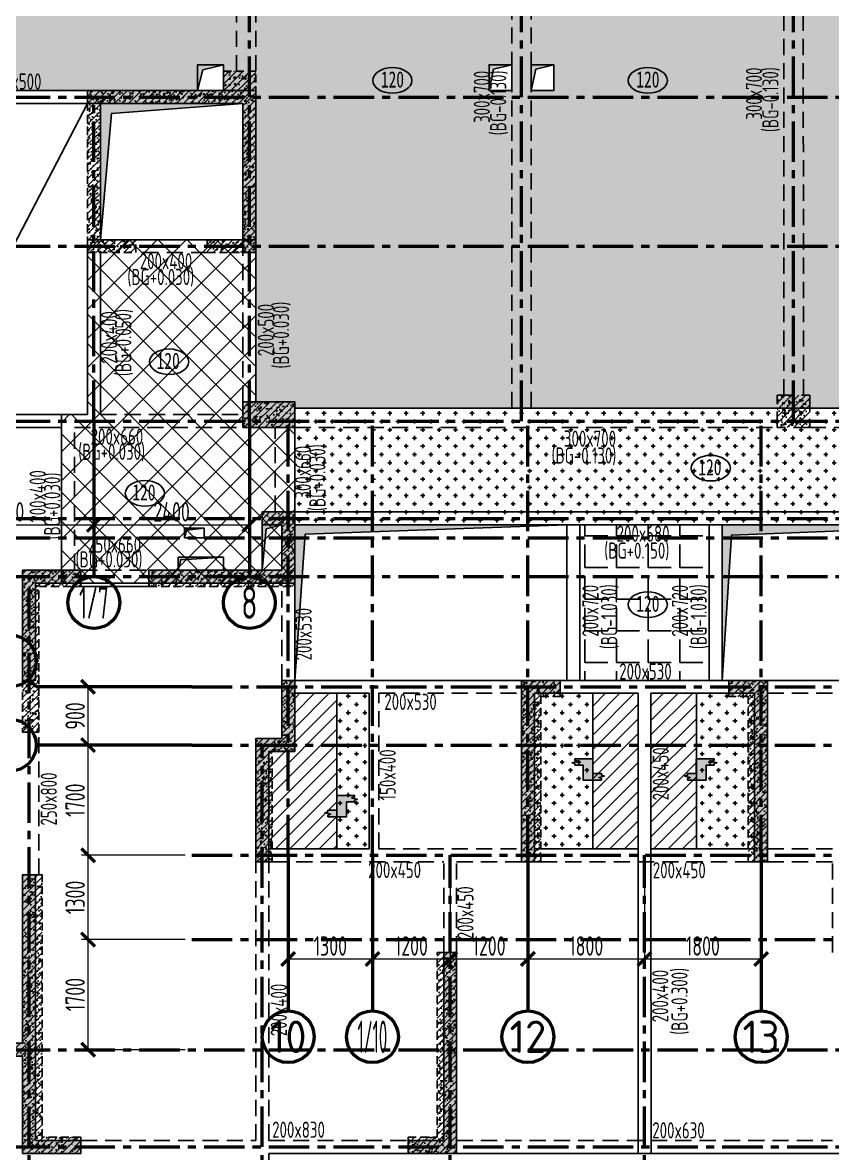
# Model space of a CAD drawing. Extents: x -302153 to 2378000, y -57590 to 1700000.
# Drawn here: x 184640 to 197140, y 561749 to 579198 of the extents above; entities that cross this region are included whole.
import ezdxf
from ezdxf.enums import TextEntityAlignment as Align

# ---------------------------------------------------------------- set-up
doc = ezdxf.new("R2010")
doc.units = 0
doc.header["$LTSCALE"] = 500
doc.header["$MEASUREMENT"] = 0
for name, pattern in [('CENTER', [2, 1.25, -0.25, 0.25, -0.25]), ('DASHED', [0.75, 0.5, -0.25]), ('DASHED2', [0.375, 0.25, -0.125])]:
    doc.linetypes.add(name, pattern=pattern)
doc.layers.get('0').update_dxf_attribs({"linetype": 'CONTINUOUS'})
doc.layers.get('Defpoints').update_dxf_attribs({"color": 2, "linetype": 'CONTINUOUS'})
for name, color, linetype, lineweight in [('AD-AXIS-AXIS-2F-100', 1, 'CENTER', 50), ('AD-AXIS-CRCL-2F-100', 3, 'CONTINUOUS', 50), ('AD-AXIS-DIMS-2F-100', 3, 'CONTINUOUS', 0)]:
    doc.layers.add(name, color=color, linetype=linetype, lineweight=lineweight)
for name, color, linetype in [('C-XREF-INT', 7, 'CONTINUOUS'), ('S_BEAM', 4, 'DASHED'), ('S_BEAM_TEXT_VERT', 41, 'CONTINUOUS'), ('S_COLU', 2, 'CONTINUOUS'), ('S_COLU_BELW_DASH', 40, 'DASHED'), ('S_COLU_BELW_HACH', 254, 'DASHED'), ('S_COLU_HACH', 15, 'CONTINUOUS'), ('S_FLOR_THIK', 7, 'CONTINUOUS'), ('S_HOLE', 201, 'CONTINUOUS'), ('S_HOLE_HACH', 254, 'CONTINUOUS'), ('S_PLAN_HACH', 9, 'CONTINUOUS'), ('S_STAR_TEXT', 51, 'CONTINUOUS'), ('S_WALL', 2, 'CONTINUOUS'), ('S_WALL_BELW_DASH', 40, 'DASHED2'), ('S_WALL_BELW_HACH', 254, 'DASHED'), ('S_WALL_HACH', 30, 'CONTINUOUS')]:
    doc.layers.add(name, color=color, linetype=linetype)
doc.styles.add('TH-STYLE1', font='Stfangso_1.ttf', dxfattribs={"width": 0.7})
doc.styles.add('TH-STYLE3', font='tssdeng.shx', dxfattribs={"width": 0.7, "bigfont": 'tssdchn.shx'})
doc.dimstyles.new('TH-DIM100', dxfattribs={"dimscale": 100, "dimtxt": 3, "dimasz": 2, "dimexe": 1, "dimexo": 1, "dimgap": 0.5, "dimtad": 1, "dimdec": 0, "dimdsep": 46, "dimtxsty": 'TH-STYLE3', "dimblk1": 'ARCHTICK', "dimblk2": 'ARCHTICK', "dimsah": 1, "dimcen": -1, "dimclrd": 256, "dimclre": 256, "dimclrt": 256, "dimazin": 0, "dimtfac": 1, "dimtdec": 0, "dimtix": 1, "dimtmove": 2, "dimatfit": 0, "dimldrblk": 'ARCHTICK', "dimfxl": 2, "dimtolj": 1, "dimtzin": 0, "dimlwd": -1, "dimlwe": -1, "dimarcsym": 0})
pattern_1 = [(45, (-461874.05, -167035.04), (-112.253202, 112.253202), [])]
pattern_2 = [(0, (-461874.05, -167035.04), (127, 127), [63.5, -190.5]), (90, (-461842.3, -167066.79), (-127, 127), [63.5, -190.5])]
pattern_3 = [(45, (174840.05, 561848.63), (-53.033, 53.033), []), (50, (174840.05, 561848.63), (215.178, -18.8256), [22.5, -247.5]), (355, (174840.05, 561848.63), (-41.6254, 225.6576), [18, -198]), (100.4514, (174857.98, 561847.06), (173.5528, 206.8319), [19.122, -210.3426]), (46.1842, (174840.05, 561908.63), (320.1723, -49.6557), [33.75, -371.25]), (96.6356, (174866.73, 561904.5), (280.3988, 292.2354), [28.683, -315.514]), (351.1842, (174840.05, 561908.63), (280.3986, 292.2356), [27, -297]), (21, (174870.05, 561893.63), (179.0721, -120.7857), [22.5, -247.5]), (326, (174870.05, 561893.63), (72.9946, 217.545), [18, -198]), (71.4514, (174884.97, 561883.56), (252.0668, 96.7591), [19.122, -210.3426]), (37.5, (174840.05, 561848.63), (3.64796, 99.86816), [0, -195.6, 0, -201, 0, -198.75]), (7.5, (174840.05, 561848.63), (78.92086, 118.3235), [0, -114.6, 0, -191.1, 0, -75.75]), (327.5, (174773.15, 561848.63), (160.14673, -6.76646), [0, -75, 0, -234, 0, -310.5]), (317.5, (174743.15, 561848.63), (174.95585, 30.0315), [0, -97.5, 0, -155.4, 0, -220.5])]

# ---------------------------------------------------------------- blocks, each defined once
blk = doc.blocks.new('B-th')
at = {"layer": 'S_FLOR_THIK', "color": 7, "extrusion": (0, 0, -1)}
blk.add_ellipse((86, 189), major_axis=(-302, 0), ratio=0.653433, dxfattribs=at)
at = {"style": 'TH-STYLE1', "width": 0.7, "flags": 8}
blk.add_attdef('BTH', text='', height=250, dxfattribs=at).set_placement((87, 80), align=Align.CENTER)
blk = doc.blocks.new('gfefdwe')
at = {"layer": 'S_PLAN_HACH'}
h = blk.add_hatch(color=256, dxfattribs=at)
h.dxf.hatch_style = 1
h.paths.add_polyline_path([(287, 0), (287, 24), (243, 38), (331, 62), (287, 76), (287, 100), (150, 100), (150, 330), (-125, 330), (-125, 306), (-81, 292), (-169, 268), (-125, 254), (-125, 230), (0, 230), (0, 0)])
blk.add_lwpolyline([(287, 0), (287, 24), (243, 38), (331, 62), (287, 76), (287, 100), (150, 100), (150, 330), (-125, 330), (-125, 306), (-81, 292), (-169, 268), (-125, 254), (-125, 230), (0, 230), (0, 0)], close=True, dxfattribs=at)
blk = doc.blocks.new('_ArchTick')
at = {"color": 0, "const_width": 0.25}
blk.add_lwpolyline([(-0.53, -0.53), (0.53, 0.53)], dxfattribs=at)
blk = doc.blocks.new('*D82')
at = {"layer": 'AD-AXIS-DIMS-2F-100', "transparency": 16777216}
for p, q in [((12311, 3200), (10711, 3200)), ((10811, 1500), (10811, 3200)), ((12311, 1500), (10711, 1500))]:
    blk.add_line(p, q, dxfattribs=at)
at = {"layer": 'Defpoints', "color": 0, "transparency": 16777216}
for p in [(10811, 3200), (12411, 3200), (12411, 1500)]:
    blk.add_point(p, dxfattribs=at)
at = {"layer": 'AD-AXIS-DIMS-2F-100', "transparency": 16777216, "xscale": 200, "yscale": 200, "zscale": 200}
for p, rotation in [((10811, 3200), 90), ((10811, 1500), 270)]:
    blk.add_blockref('_ArchTick', p, dxfattribs=dict(at, rotation=rotation))
at = {"layer": 'AD-AXIS-DIMS-2F-100', "transparency": 16777216, "insert": (10611, 2350), "char_height": 300, "attachment_point": 5, "rotation": 90, "style": 'TH-STYLE3'}
blk.add_mtext('\\A1;1700', dxfattribs=at)
blk = doc.blocks.new('*D83')
at = {"layer": 'AD-AXIS-DIMS-2F-100', "transparency": 16777216}
for p, q in [((12311, 4500), (10711, 4500)), ((10811, 3200), (10811, 4500)), ((12311, 3200), (10711, 3200))]:
    blk.add_line(p, q, dxfattribs=at)
at = {"layer": 'Defpoints', "color": 0, "transparency": 16777216}
for p in [(10811, 4500), (12411, 4500), (12411, 3200)]:
    blk.add_point(p, dxfattribs=at)
at = {"layer": 'AD-AXIS-DIMS-2F-100', "transparency": 16777216, "xscale": 200, "yscale": 200, "zscale": 200}
for p, rotation in [((10811, 4500), 90), ((10811, 3200), 270)]:
    blk.add_blockref('_ArchTick', p, dxfattribs=dict(at, rotation=rotation))
at = {"layer": 'AD-AXIS-DIMS-2F-100', "transparency": 16777216, "insert": (10611, 3850), "char_height": 300, "attachment_point": 5, "rotation": 90, "style": 'TH-STYLE3'}
blk.add_mtext('\\A1;1300', dxfattribs=at)
blk = doc.blocks.new('*D84')
at = {"layer": 'AD-AXIS-DIMS-2F-100', "transparency": 16777216}
for p, q in [((12311, 6200), (10711, 6200)), ((10811, 4500), (10811, 6200)), ((12311, 4500), (10711, 4500))]:
    blk.add_line(p, q, dxfattribs=at)
at = {"layer": 'Defpoints', "color": 0, "transparency": 16777216}
for p in [(10811, 6200), (12411, 6200), (12411, 4500)]:
    blk.add_point(p, dxfattribs=at)
at = {"layer": 'AD-AXIS-DIMS-2F-100', "transparency": 16777216, "xscale": 200, "yscale": 200, "zscale": 200}
for p, rotation in [((10811, 6200), 90), ((10811, 4500), 270)]:
    blk.add_blockref('_ArchTick', p, dxfattribs=dict(at, rotation=rotation))
at = {"layer": 'AD-AXIS-DIMS-2F-100', "transparency": 16777216, "insert": (10611, 5350), "char_height": 300, "attachment_point": 5, "rotation": 90, "style": 'TH-STYLE3'}
blk.add_mtext('\\A1;1700', dxfattribs=at)
blk = doc.blocks.new('*D85')
at = {"layer": 'AD-AXIS-DIMS-2F-100', "transparency": 16777216}
for p, q in [((12311, 7100), (10711, 7100)), ((10811, 6200), (10811, 7100)), ((12311, 6200), (10711, 6200))]:
    blk.add_line(p, q, dxfattribs=at)
at = {"layer": 'Defpoints', "color": 0, "transparency": 16777216}
for p in [(10811, 7100), (12411, 7100), (12411, 6200)]:
    blk.add_point(p, dxfattribs=at)
at = {"layer": 'AD-AXIS-DIMS-2F-100', "transparency": 16777216, "xscale": 200, "yscale": 200, "zscale": 200}
for p, rotation in [((10811, 7100), 90), ((10811, 6200), 270)]:
    blk.add_blockref('_ArchTick', p, dxfattribs=dict(at, rotation=rotation))
at = {"layer": 'AD-AXIS-DIMS-2F-100', "transparency": 16777216, "insert": (10611, 6650), "char_height": 300, "attachment_point": 5, "rotation": 90, "style": 'TH-STYLE3'}
blk.add_mtext('\\A1;900', dxfattribs=at)
blk = doc.blocks.new('*D88')
at = {"layer": 'AD-AXIS-DIMS-2F-100', "transparency": 16777216}
for p, q in [((8200, 11100), (8200, 9500)), ((10900, 11100), (10900, 9500)), ((8200, 9600), (10900, 9600))]:
    blk.add_line(p, q, dxfattribs=at)
at = {"layer": 'Defpoints', "color": 0, "transparency": 16777216}
for p in [(8200, 11200), (10900, 11200), (10900, 9600)]:
    blk.add_point(p, dxfattribs=at)
at = {"layer": 'AD-AXIS-DIMS-2F-100', "transparency": 16777216, "xscale": 200, "yscale": 200, "zscale": 200, "rotation": 180}
blk.add_blockref('_ArchTick', (8200, 9600), dxfattribs=at)
at = {"layer": 'AD-AXIS-DIMS-2F-100', "transparency": 16777216, "xscale": 200, "yscale": 200, "zscale": 200}
blk.add_blockref('_ArchTick', (10900, 9600), dxfattribs=at)
at = {"layer": 'AD-AXIS-DIMS-2F-100', "transparency": 16777216, "insert": (9550, 9800), "char_height": 300, "attachment_point": 5, "style": 'TH-STYLE3'}
blk.add_mtext('\\A1;2700', dxfattribs=at)
blk = doc.blocks.new('*D89')
at = {"layer": 'AD-AXIS-DIMS-2F-100', "transparency": 16777216}
for p, q in [((10900, 11100), (10900, 9500)), ((13300, 11100), (13300, 9500)), ((10900, 9600), (13300, 9600))]:
    blk.add_line(p, q, dxfattribs=at)
at = {"layer": 'Defpoints', "color": 0, "transparency": 16777216}
for p in [(10900, 11200), (13300, 11200), (13300, 9600)]:
    blk.add_point(p, dxfattribs=at)
at = {"layer": 'AD-AXIS-DIMS-2F-100', "transparency": 16777216, "xscale": 200, "yscale": 200, "zscale": 200, "rotation": 180}
blk.add_blockref('_ArchTick', (10900, 9600), dxfattribs=at)
at = {"layer": 'AD-AXIS-DIMS-2F-100', "transparency": 16777216, "xscale": 200, "yscale": 200, "zscale": 200}
blk.add_blockref('_ArchTick', (13300, 9600), dxfattribs=at)
at = {"layer": 'AD-AXIS-DIMS-2F-100', "transparency": 16777216, "insert": (12100, 9800), "char_height": 300, "attachment_point": 5, "style": 'TH-STYLE3'}
blk.add_mtext('\\A1;2400', dxfattribs=at)
blk = doc.blocks.new('*D93')
at = {"layer": 'AD-AXIS-DIMS-2F-100', "transparency": 16777216}
for p, q in [((13900, 4400), (13900, 2800)), ((15200, 4400), (15200, 2800)), ((13900, 2900), (15200, 2900))]:
    blk.add_line(p, q, dxfattribs=at)
at = {"layer": 'Defpoints', "color": 0, "transparency": 16777216}
for p in [(13900, 4500), (15200, 4500), (15200, 2900)]:
    blk.add_point(p, dxfattribs=at)
at = {"layer": 'AD-AXIS-DIMS-2F-100', "transparency": 16777216, "xscale": 200, "yscale": 200, "zscale": 200, "rotation": 180}
blk.add_blockref('_ArchTick', (13900, 2900), dxfattribs=at)
at = {"layer": 'AD-AXIS-DIMS-2F-100', "transparency": 16777216, "xscale": 200, "yscale": 200, "zscale": 200}
blk.add_blockref('_ArchTick', (15200, 2900), dxfattribs=at)
at = {"layer": 'AD-AXIS-DIMS-2F-100', "transparency": 16777216, "insert": (14550, 3100), "char_height": 300, "attachment_point": 5, "style": 'TH-STYLE3'}
blk.add_mtext('\\A1;1300', dxfattribs=at)
blk = doc.blocks.new('*D94')
at = {"layer": 'AD-AXIS-DIMS-2F-100', "transparency": 16777216}
for p, q in [((15200, 4400), (15200, 2800)), ((16400, 4400), (16400, 2800)), ((15200, 2900), (16400, 2900))]:
    blk.add_line(p, q, dxfattribs=at)
at = {"layer": 'Defpoints', "color": 0, "transparency": 16777216}
for p in [(15200, 4500), (16400, 4500), (16400, 2900)]:
    blk.add_point(p, dxfattribs=at)
at = {"layer": 'AD-AXIS-DIMS-2F-100', "transparency": 16777216, "xscale": 200, "yscale": 200, "zscale": 200, "rotation": 180}
blk.add_blockref('_ArchTick', (15200, 2900), dxfattribs=at)
at = {"layer": 'AD-AXIS-DIMS-2F-100', "transparency": 16777216, "xscale": 200, "yscale": 200, "zscale": 200}
blk.add_blockref('_ArchTick', (16400, 2900), dxfattribs=at)
at = {"layer": 'AD-AXIS-DIMS-2F-100', "transparency": 16777216, "insert": (15800, 3100), "char_height": 300, "attachment_point": 5, "style": 'TH-STYLE3'}
blk.add_mtext('\\A1;1200', dxfattribs=at)
blk = doc.blocks.new('*D95')
at = {"layer": 'AD-AXIS-DIMS-2F-100', "transparency": 16777216}
for p, q in [((16400, 4400), (16400, 2800)), ((17600, 4400), (17600, 2800)), ((16400, 2900), (17600, 2900))]:
    blk.add_line(p, q, dxfattribs=at)
at = {"layer": 'Defpoints', "color": 0, "transparency": 16777216}
for p in [(16400, 4500), (17600, 4500), (17600, 2900)]:
    blk.add_point(p, dxfattribs=at)
at = {"layer": 'AD-AXIS-DIMS-2F-100', "transparency": 16777216, "xscale": 200, "yscale": 200, "zscale": 200, "rotation": 180}
blk.add_blockref('_ArchTick', (16400, 2900), dxfattribs=at)
at = {"layer": 'AD-AXIS-DIMS-2F-100', "transparency": 16777216, "xscale": 200, "yscale": 200, "zscale": 200}
blk.add_blockref('_ArchTick', (17600, 2900), dxfattribs=at)
at = {"layer": 'AD-AXIS-DIMS-2F-100', "transparency": 16777216, "insert": (17000, 3100), "char_height": 300, "attachment_point": 5, "style": 'TH-STYLE3'}
blk.add_mtext('\\A1;1200', dxfattribs=at)
blk = doc.blocks.new('*D96')
at = {"layer": 'AD-AXIS-DIMS-2F-100', "transparency": 16777216}
for p, q in [((17600, 4400), (17600, 2800)), ((19400, 4400), (19400, 2800)), ((17600, 2900), (19400, 2900))]:
    blk.add_line(p, q, dxfattribs=at)
at = {"layer": 'Defpoints', "color": 0, "transparency": 16777216}
for p in [(17600, 4500), (19400, 4500), (19400, 2900)]:
    blk.add_point(p, dxfattribs=at)
at = {"layer": 'AD-AXIS-DIMS-2F-100', "transparency": 16777216, "xscale": 200, "yscale": 200, "zscale": 200, "rotation": 180}
blk.add_blockref('_ArchTick', (17600, 2900), dxfattribs=at)
at = {"layer": 'AD-AXIS-DIMS-2F-100', "transparency": 16777216, "xscale": 200, "yscale": 200, "zscale": 200}
blk.add_blockref('_ArchTick', (19400, 2900), dxfattribs=at)
at = {"layer": 'AD-AXIS-DIMS-2F-100', "transparency": 16777216, "insert": (18500, 3100), "char_height": 300, "attachment_point": 5, "style": 'TH-STYLE3'}
blk.add_mtext('\\A1;1800', dxfattribs=at)
blk = doc.blocks.new('*D97')
at = {"layer": 'AD-AXIS-DIMS-2F-100', "transparency": 16777216}
for p, q in [((19400, 4400), (19400, 2800)), ((21200, 4400), (21200, 2800)), ((19400, 2900), (21200, 2900))]:
    blk.add_line(p, q, dxfattribs=at)
at = {"layer": 'Defpoints', "color": 0, "transparency": 16777216}
for p in [(19400, 4500), (21200, 4500), (21200, 2900)]:
    blk.add_point(p, dxfattribs=at)
at = {"layer": 'AD-AXIS-DIMS-2F-100', "transparency": 16777216, "xscale": 200, "yscale": 200, "zscale": 200, "rotation": 180}
blk.add_blockref('_ArchTick', (19400, 2900), dxfattribs=at)
at = {"layer": 'AD-AXIS-DIMS-2F-100', "transparency": 16777216, "xscale": 200, "yscale": 200, "zscale": 200}
blk.add_blockref('_ArchTick', (21200, 2900), dxfattribs=at)
at = {"layer": 'AD-AXIS-DIMS-2F-100', "transparency": 16777216, "insert": (20300, 3100), "char_height": 300, "attachment_point": 5, "style": 'TH-STYLE3'}
blk.add_mtext('\\A1;1800', dxfattribs=at)
blk = doc.blocks.new('DxmxAxis_2F-100_b8d9b96b-d97d-4cdc-bfb8-bee9ef8f7084_1755619768')
at = {"layer": 'AD-AXIS-AXIS-2F-100'}
for p, q in [((13300, 11200), (13300, 26986.2)), ((17500, 11200), (17500, 26986.2)), ((21700, 11200), (21700, 26986.2)), ((-1400, 16200), (52900, 16200)), ((10900, 11200), (10900, 16200)), ((-1400, 13900), (52900, 13900)), ((-1400, 11200), (52900, 11200)), ((13900, 4500), (13900, 11200)), ((15200, 4500), (15200, 11200)), ((17600, 4500), (17600, 11200)), ((21200, 4500), (21200, 11200)), ((-1400, 9700), (52900, 9700)), ((-1400, 9400), (52900, 9400)), ((-1400, 8800), (52900, 8800)), ((9900, -3000), (9900, 8800)), ((12411, 7100), (26668.7, 7100)), ((12411, 6200), (26668.7, 6200)), ((13500, -3000), (13500, 6200)), ((12411, 4500), (26668.7, 4500)), ((16400, -3000), (16400, 4500)), ((19400, -3000), (19400, 4500)), ((12411, 3200), (26668.7, 3200)), ((-1400, 1500), (52900, 1500)), ((-1400, 0), (52900, 0))]:
    blk.add_line(p, q, dxfattribs=at)
at = {"layer": 'AD-AXIS-CRCL-2F-100'}
for p, q in [((10900, 11200), (10900, 8800)), ((13300, 11200), (13300, 8800)), ((9893.8, 7217.2), (10011, 7100)), ((12411, 7100), (10011, 7100)), ((12411, 6200), (10011, 6200)), ((13899.9, 4500), (13899.9, 2100)), ((15199.9, 4500), (15199.9, 2100)), ((17600, 4500), (17600, 2100)), ((21200, 4500), (21200, 2100))]:
    blk.add_line(p, q, dxfattribs=at)
for centre in [(10900, 8400), (13300, 8400), (9611, 7500), (9611, 6200), (13899.9, 1700), (15199.9, 1700), (17600, 1700), (21200, 1700)]:
    blk.add_circle(centre, 400, dxfattribs=at)
at = {"layer": 'AD-AXIS-CRCL-2F-100', "color": 7, "style": 'TH-STYLE3'}
for s, width, p in [('1/7', 0.5, (10900, 8400)), ('8', 0.7, (13300, 8400)), ('1/10', 0.4, (15199.9, 1700))]:
    blk.add_text(s, height=500, dxfattribs=dict(at, width=width)).set_placement(p, align=Align.MIDDLE_CENTER)
for s, p in [('10', (13899.9, 1700)), ('12', (17600, 1700)), ('13', (21200, 1700))]:
    blk.add_text(s, height=500, dxfattribs=at).set_placement(p, align=Align.MIDDLE_CENTER)
at = {"layer": 'AD-AXIS-DIMS-2F-100'}
for p1, p2, distance, picture, middle in [((8200, 11200), (10900, 11200), -1600, '*D88', (9550, 9800)), ((10900, 11200), (13300, 11200), -1600, '*D89', (12100, 9800)), ((12411, 6200), (12411, 7100), 1600, '*D85', (10611, 6650)), ((12411, 4500), (12411, 6200), 1600, '*D84', (10611, 5350)), ((12411, 3200), (12411, 4500), 1600, '*D83', (10611, 3850)), ((13900, 4500), (15200, 4500), -1600, '*D93', (14550, 3100)), ((15200, 4500), (16400, 4500), -1600, '*D94', (15800, 3100)), ((16400, 4500), (17600, 4500), -1600, '*D95', (17000, 3100)), ((17600, 4500), (19400, 4500), -1600, '*D96', (18500, 3100)), ((19400, 4500), (21200, 4500), -1600, '*D97', (20300, 3100)), ((12411, 1500), (12411, 3200), 1600, '*D82', (10611, 2350))]:
    dim = blk.add_aligned_dim(p1=p1, p2=p2, distance=distance, dimstyle='TH-DIM100', override={"dimgap": 0.5}, dxfattribs=at)
    dim.commit()
    dim.dimension.update_dxf_attribs({"geometry": picture, "text_midpoint": middle})
blk = doc.blocks.new('A$C2ECF6916')
at = {"layer": 'C-XREF-INT'}
blk.add_blockref('DxmxAxis_2F-100_b8d9b96b-d97d-4cdc-bfb8-bee9ef8f7084_1755619768', (0, 1500), dxfattribs=at)

msp = doc.modelspace()

# ---------------------------------------------------------------- hatches: boundary and pattern name
at = {"layer": 'S_COLU_BELW_HACH'}
h = msp.add_hatch(dxfattribs=at)
h.set_pattern_fill('钢筋混凝土', color=256, scale=30, style=0, pattern_type=2)
h.set_pattern_definition(pattern_3)
h.paths.add_polyline_path([(196290.0511, 573448.6289), (196790.0511, 573448.6289), (196790.0511, 572948.6289), (196290.0511, 572948.6289)], flags=0)
h = msp.add_hatch(dxfattribs=at)
h.set_pattern_fill('钢筋混凝土', color=256, scale=30, style=0, pattern_type=2)
h.set_pattern_definition(pattern_3)
h.paths.add_polyline_path([(188840.0507, 573348.6289), (188040.0507, 573348.6289), (188040.0507, 572948.6289), (188840.0507, 572948.6289)], flags=0)
at = {"layer": 'S_COLU_HACH'}
msp.add_hatch(color=256, dxfattribs=at).paths.add_polyline_path([(188840.0507, 573348.6289), (188040.0507, 573348.6289), (188040.0507, 572948.6289), (188840.0507, 572948.6289)], flags=0)
at = {"layer": 'S_HOLE_HACH'}
h = msp.add_hatch(color=256, dxfattribs=at)
h.dxf.hatch_style = 1
h.paths.add_polyline_path([(187340.0507, 578149.9649), (187419.7835, 578468.8961), (187740.0507, 578548.6289), (187340.0507, 578548.6289)])
h = msp.add_hatch(color=256, dxfattribs=at)
h.dxf.hatch_style = 1
h.paths.add_polyline_path([(191840.0507, 578148.6289), (191910.0507, 578478.6289), (192190.0507, 578548.6289), (191840.0507, 578548.6289)])
h = msp.add_hatch(color=256, dxfattribs=at)
h.dxf.hatch_style = 1
h.paths.add_polyline_path([(192490.0507, 578148.6289), (192560.05, 578478.6296), (192840.0471, 578548.6289), (192490.0507, 578548.6289)])
h = msp.add_hatch(color=256, dxfattribs=at)
h.dxf.hatch_style = 1
h.paths.add_polyline_path([(185840.0507, 575848.6289), (186011.707, 577795.0626), (188040.0506, 577948.6289), (185840.0507, 577948.6289)])
h = msp.add_hatch(color=256, dxfattribs=at)
h.dxf.hatch_style = 1
h.paths.add_polyline_path([(185840.0529, 575848.6289), (186011.7091, 577795.0626), (188040.0528, 577948.6289), (185840.0529, 577948.6289)])
h = msp.add_hatch(color=256, dxfattribs=at)
h.dxf.hatch_style = 1
h.paths.add_polyline_path([(187140.0507, 571248.6289), (187170.0385, 571368.5801), (187440.0512, 571398.5679), (187140.0507, 571398.5679)])
h = msp.add_hatch(color=256, dxfattribs=at)
h.dxf.hatch_style = 1
h.paths.add_polyline_path([(188340.0507, 570748.6822), (188400.0443, 571388.6357), (188640.0189, 571448.6293), (188340.0507, 571448.6293)])
h = msp.add_hatch(color=256, dxfattribs=at)
h.dxf.hatch_style = 1
h.paths.add_polyline_path([(188840.0506, 569048.6289), (189002.2688, 571301.8643), (193040.0112, 571448.6094), (188840.0506, 571448.6094)])
h = msp.add_hatch(color=256, dxfattribs=at)
h.dxf.hatch_style = 1
h.paths.add_polyline_path([(195440.0507, 569048.6289), (195582.168, 571286.6022), (199640.0507, 571448.6077), (195440.0507, 571448.6077)])
h = msp.add_hatch(color=256, dxfattribs=at)
h.dxf.hatch_style = 1
h.paths.add_polyline_path([(187040.0507, 570748.6823), (187080.04, 570908.6396), (187739.9997, 570948.6289), (187040.0507, 570948.6289)])
at = {"layer": 'S_PLAN_HACH'}
h = msp.add_hatch(dxfattribs=at)
h.set_pattern_fill('STARS', color=256, scale=100)
h.set_pattern_definition([(0, (-461874.05, -167035.04), (0, 549.926), [317.5, -317.5]), (60, (-461874.05, -167035.04), (-476.2499, 274.963), [317.5, -317.5]), (120, (-461715.3, -166760.07), (-476.2499, -274.963), [317.5, -317.5])])
h.paths.add_polyline_path([(179240.0507, 578298.6289), (179240.0507, 577898.6289), (178840.0507, 577898.6289), (178840.0507, 578298.6289)], flags=16)
h.paths.add_polyline_path([(183840.0507, 578848.6289), (183840.0507, 578448.6289), (183440.0507, 578448.6289), (183440.0507, 578848.6289)], flags=16)
h.paths.add_polyline_path([(187340.0507, 578548.6289), (187740.0507, 578548.6289), (187740.0507, 578149.9649), (187340.0507, 578149.9649)], flags=16)
h.paths.add_polyline_path([(191840.0507, 578548.6289), (192190.0507, 578548.6289), (192190.0507, 578148.6289), (191840.0507, 578148.6289)], flags=16)
h.paths.add_polyline_path([(192490.0507, 578548.6289), (192840.0471, 578548.6289), (192840.0471, 578148.6289), (192490.0507, 578148.6289)], flags=16)
h.paths.add_polyline_path([(203890.0507, 578548.6289), (204190.0507, 578548.6289), (204190.0507, 578149.6974), (203890.0507, 578149.6974)], flags=16)
h.paths.add_polyline_path([(204390.0507, 578148.6289), (204390.0507, 578548.6289), (204790.0506, 578548.6289), (204790.0506, 578148.6289), (205090.0507, 578148.6289), (205090.0507, 578548.6289), (205490.0507, 578548.6289), (205490.0507, 578148.6289), (205690.0507, 578148.6289), (205690.0507, 578548.6302), (205990.0507, 578548.6302), (205990.0507, 578148.6289), (205940.0506, 578148.6289), (205940.0506, 573148.6289), (207990.0507, 573148.6288), (207990.0507, 572948.6289), (221840.0507, 572948.6289), (221840.0507, 583398.6289), (179239.0385, 583398.6289), (179239.0385, 579398.6289), (174740.0507, 579398.6289), (174740.0507, 570748.6289), (179240.0507, 570748.6289), (179240.0507, 571348.6289), (180490.0507, 571348.6289), (180490.0507, 573148.6289), (182940.0507, 573148.6289), (182940.0507, 578148.6289), (188240.0507, 578148.6289), (188240.0508, 573348.6289), (188840.0607, 573348.6289), (188840.0557, 573248.6289), (199640.0457, 573248.6289), (199640.0506, 573348.6289), (200240.0506, 573348.6289), (200240.0506, 575848.6289), (200640.0506, 575848.6289), (200640.0506, 577048.6289), (200640.0506, 577348.6289), (200640.0506, 577548.6289), (200240.0507, 577548.6289), (200240.0507, 577948.6289), (200640.0506, 577948.6289), (200640.0506, 578148.6289)])
h.paths.add_polyline_path([(212690.0507, 578148.6289), (212690.0507, 578548.6289)], flags=16)
h.paths.add_polyline_path([(212690.0507, 578548.6289), (213090.051, 578548.6289), (213090.051, 578148.6289), (212690.0507, 578148.6289)], flags=16)
h.paths.add_polyline_path([(213590.051, 578548.6289), (213990.0507, 578548.6289), (213990.0507, 578148.6289), (213590.051, 578148.6289)], flags=16)
h.paths.add_polyline_path([(213990.0507, 578548.6289), (213990.0507, 578148.6289)], flags=0)
h.paths.add_polyline_path([(221090.0507, 578548.6289), (221090.0507, 578148.6289)], flags=0)
h.paths.add_polyline_path([(221090.0507, 578548.6289), (221490.0507, 578548.6289), (221490.0507, 578148.6289), (221090.0507, 578148.6289)], flags=16)
h.paths.add_polyline_path([(221840.0507, 578548.3614), (221899.0738, 578548.3614)])
h.paths.add_polyline_path([(221899.0738, 578548.4952), (221944.5621, 578548.3614)])
h = msp.add_hatch(dxfattribs=at)
h.set_pattern_fill('ANSI37', color=256, scale=100, pattern_type=2)
h.set_pattern_definition([(45, (-461874.05, -167035.04), (-224.5064, 224.5064), []), (135, (-461874.05, -167035.04), (-224.5064, -224.5064), [])])
h.paths.add_polyline_path([(188240.0519, 575848.6289), (185640.0507, 575848.6289), (185640.0507, 573148.6278), (185240.0508, 573148.6301), (185240.0508, 570548.6289), (188840.0484, 570548.6289), (188840.0484, 572948.6289), (188040.0485, 572948.6289), (188040.0508, 573348.6289), (188240.0497, 573348.6289)])
h = msp.add_hatch(dxfattribs=at)
h.set_pattern_fill('CROSS', color=256, scale=20)
h.set_pattern_definition([(0, (-451074.06, -157335.04), (127, 127), [63.5, -190.5]), (90, (-451042.3, -157366.79), (-127, 127), [63.5, -190.5])])
h.paths.add_polyline_path([(188840.0462, 571448.6289), (199640.0496, 571448.6289), (199640.0518, 573248.6289), (188840.0484, 573248.6289)])
h = msp.add_hatch(dxfattribs=at)
h.set_pattern_fill('ANGLE', color=256, scale=70)
h.set_pattern_definition([(0, (-461874.05, -167035.04), (0, 488.95), [355.6, -133.35]), (90, (-461874.05, -167035.04), (-488.95, 3e-14), [355.6, -133.35])])
h.paths.add_polyline_path([(193240.0524, 571448.6289), (195240.0526, 571448.6289), (195240.0526, 569048.6289), (193240.0524, 569048.6289)])
h = msp.add_hatch(dxfattribs=at)
h.set_pattern_fill('ANSI31', color=256, scale=50)
h.set_pattern_definition(pattern_1)
h.paths.add_polyline_path([(189490.0463, 566448.6517), (188440.0485, 566448.6517), (188440.0463, 567948.6289), (188840.0462, 567948.6289), (188840.0462, 568848.6498), (189490.0463, 568848.6498)])
h = msp.add_hatch(dxfattribs=at)
h.set_pattern_fill('CROSS', color=256, scale=20)
h.set_pattern_definition(pattern_2)
h.paths.add_polyline_path([(189990.0462, 568848.6498), (189490.0463, 568848.6498), (189490.0463, 566448.6517), (189990.0462, 566448.6517)])
h = msp.add_hatch(dxfattribs=at)
h.set_pattern_fill('CROSS', color=256, scale=20)
h.set_pattern_definition(pattern_2)
h.paths.add_polyline_path([(192540.0484, 568848.6289), (193440.0463, 568848.6289), (193440.0463, 566448.656), (192540.0484, 566448.656)])
h = msp.add_hatch(dxfattribs=at)
h.set_pattern_fill('ANSI31', color=256, scale=50)
h.set_pattern_definition(pattern_1)
h.paths.add_polyline_path([(193440.0657, 568848.6458), (194140.0821, 568848.6458), (194140.0821, 566448.6531), (193440.0657, 566448.6531)])
h = msp.add_hatch(dxfattribs=at)
h.set_pattern_fill('ANSI31', color=256, scale=50)
h.set_pattern_definition(pattern_1)
h.paths.add_polyline_path([(195040.0313, 568848.6458), (194340.0149, 568848.6458), (194340.0149, 566448.6531), (195040.0313, 566448.6531)])
h = msp.add_hatch(dxfattribs=at)
h.set_pattern_fill('CROSS', color=256, scale=20)
h.set_pattern_definition(pattern_2)
h.paths.add_polyline_path([(195940.0486, 568848.6289), (195040.0507, 568848.6289), (195040.0507, 566448.656), (195940.0486, 566448.656)])
h = msp.add_hatch(dxfattribs=at)
h.set_pattern_fill('TRIANG', color=256, scale=50)
h.set_pattern_definition([(60, (-461874.05, -167035.04), (-238.12491, 412.44455), [238.125, -238.125]), (120, (-461874.05, -167035.04), (-476.24991, 5e-05), [238.125, -238.125]), (0, (-461993.1, -166828.8), (238.125, 412.4445), [238.125, -238.125])])
h.paths.add_polyline_path([(188440.0484, 561748.6289), (200040.0559, 561748.6378), (200040.0455, 560448.8492), (188440.0483, 560448.8403)])
at = {"layer": 'S_WALL_BELW_HACH'}
h = msp.add_hatch(dxfattribs=at)
h.set_pattern_fill('钢筋混凝土', color=256, scale=30, style=0, pattern_type=2)
h.set_pattern_definition(pattern_3)
h.paths.add_polyline_path([(187490.0507, 575848.6289), (187490.0507, 575648.6289), (188240.0507, 575648.6289), (188240.0507, 578448.6289), (187740.0507, 578448.6289), (187740.0507, 578148.6289), (185640.0507, 578148.6289), (185640.0507, 575648.6289), (186390.0507, 575648.6289), (186390.0507, 575848.6289), (185840.0507, 575848.6289), (185840.0507, 577948.6289), (188040.0507, 577948.6289), (188040.0507, 575848.6289)], flags=0)
h = msp.add_hatch(dxfattribs=at)
h.set_pattern_fill('钢筋混凝土', color=256, scale=30, style=0, pattern_type=2)
h.set_pattern_definition(pattern_3)
h.paths.add_polyline_path([(188640.0913, 570748.6289), (186590.0913, 570748.6289), (186590.0913, 570498.6289), (188840.0913, 570498.6289), (188840.0913, 571648.6289), (188340.0913, 571648.6289), (188340.0913, 571448.6289), (188640.0913, 571448.6289)], flags=0)
h = msp.add_hatch(dxfattribs=at)
h.set_pattern_fill('钢筋混凝土', color=256, scale=30, style=0, pattern_type=2)
h.set_pattern_definition(pattern_3)
h.paths.add_polyline_path([(184640.0507, 570748.6289), (184640.0507, 568248.6289), (184890.0507, 568248.6289), (184890.0507, 570498.6289), (185540.0507, 570498.6289), (185540.0507, 570748.6289)], flags=0)
h = msp.add_hatch(dxfattribs=at)
h.set_pattern_fill('钢筋混凝土', color=256, scale=30, style=0, pattern_type=2)
h.set_pattern_definition(pattern_3)
h.paths.add_polyline_path([(188240.0507, 568148.6289), (188240.0507, 566248.6289), (188490.0507, 566248.6289), (188490.0507, 567948.6289), (188840.0506, 567948.6289), (188840.0506, 569048.6289), (188640.0506, 569048.6289), (188640.0506, 568148.6289)], flags=0)
h = msp.add_hatch(dxfattribs=at)
h.set_pattern_fill('钢筋混凝土', color=256, scale=30, style=0, pattern_type=2)
h.set_pattern_definition(pattern_3)
h.paths.add_polyline_path([(192640.0506, 568798.6289), (192940.0506, 568798.6289), (192940.0506, 569048.6289), (192340.0506, 569048.6289), (192340.0506, 566248.6289), (192640.0506, 566248.6289)], flags=0)
h = msp.add_hatch(dxfattribs=at)
h.set_pattern_fill('钢筋混凝土', color=256, scale=30, style=0, pattern_type=2)
h.set_pattern_definition(pattern_3)
h.paths.add_polyline_path([(195840.0508, 568798.6289), (195540.0508, 568798.6289), (195540.0508, 569048.6289), (196140.0508, 569048.6289), (196140.0508, 566248.6289), (195840.0508, 566248.6289)], flags=0)
h = msp.add_hatch(dxfattribs=at)
h.set_pattern_fill('钢筋混凝土', color=256, scale=30, style=0, pattern_type=2)
h.set_pattern_definition(pattern_3)
h.paths.add_polyline_path([(184640.0507, 561748.6289), (185540.0507, 561748.6289), (185540.0507, 561998.6289), (184940.0507, 561998.6289), (184940.0507, 566048.6289), (184640.0507, 566048.6289), (184640.0507, 563448.6289), (183840.0507, 563448.6289), (183840.0507, 563248.6289), (184640.0507, 563248.6289)], flags=0)
h = msp.add_hatch(dxfattribs=at)
h.set_pattern_fill('钢筋混凝土', color=256, scale=30, style=0, pattern_type=2)
h.set_pattern_definition(pattern_3)
h.paths.add_polyline_path([(191340.0507, 561748.6289), (190590.0507, 561748.6289), (190590.0507, 561998.6289), (191040.0507, 561998.6289), (191040.0507, 564848.6289), (191340.0507, 564848.6289)], flags=0)
at = {"layer": 'S_WALL_HACH'}
for points in [[(188040.0507, 577948.6289), (188040.0507, 575648.6289), (188240.0507, 575648.6289), (188240.0507, 578148.6289), (185640.0507, 578148.6289), (185640.0507, 577948.6289)], [(188640.0913, 570748.6289), (186590.0913, 570748.6289), (186590.0913, 570548.6289), (188840.0913, 570548.6289), (188840.0913, 571648.6289), (188340.0913, 571648.6289), (188340.0913, 571448.6289), (188640.0913, 571448.6289)], [(184640.0507, 570748.6289), (184640.0507, 569048.6289), (184840.0507, 569048.6289), (184840.0507, 570548.6289), (185540.0507, 570548.6289), (185540.0507, 570748.6289)], [(188240.0507, 568148.6289), (188240.0507, 566248.6289), (188440.0507, 566248.6289), (188440.0507, 567948.6289), (188840.0506, 567948.6289), (188840.0506, 569048.6289), (188640.0506, 569048.6289), (188640.0506, 568148.6289)], [(192540.0506, 568848.6289), (192940.0506, 568848.6289), (192940.0506, 569048.6289), (192340.0506, 569048.6289), (192340.0506, 566248.6289), (192540.0506, 566248.6289)], [(195940.0508, 568848.6289), (195540.0508, 568848.6289), (195540.0508, 569048.6289), (196140.0508, 569048.6289), (196140.0508, 566248.6289), (195940.0508, 566248.6289)], [(184640.0507, 561748.6289), (185540.0507, 561748.6289), (185540.0507, 561948.6289), (184840.0507, 561948.6289), (184840.0507, 566048.6289), (184640.0507, 566048.6289), (184640.0507, 563448.6289), (183840.0507, 563448.6289), (183840.0507, 563248.6289), (184640.0507, 563248.6289)], [(191340.0507, 561748.6289), (190590.0507, 561748.6289), (190590.0507, 561948.6289), (191140.0507, 561948.6289), (191140.0507, 564848.6289), (191340.0507, 564848.6289)]]:
    msp.add_hatch(color=256, dxfattribs=at).paths.add_polyline_path(points, flags=0)

# ---------------------------------------------------------------- linework, layer by layer
at = {"layer": 'S_BEAM'}
for p, q in [((192190.0507, 573248.6289), (192190.0507, 583098.6289)), ((192490.0507, 573248.6289), (192490.0507, 583098.6289)), ((187940.0507, 578448.6289), (187940.0507, 582898.6289)), ((188240.0507, 578448.6289), (188240.0507, 582898.6289)), ((196392.5153, 573448.6289), (196390.0511, 582898.6289)), ((196692.5153, 573448.6289), (196690.0511, 582898.6289)), ((187490.0507, 575648.6289), (186390.0507, 575648.6289)), ((188040.0508, 573348.6289), (188040.0508, 575648.6289)), ((188840.0507, 573248.6289), (192190.0507, 573248.6289)), ((192490.0507, 573248.6289), (196290.0511, 573248.6289)), ((196790.0511, 573248.6289), (199640.0506, 573248.6289)), ((185840.0508, 573148.6289), (188040.0507, 573148.6289)), ((185440.0508, 572948.6289), (188040.0507, 572948.6289)), ((185440.0508, 570748.6289), (185440.0508, 572948.6289)), ((188540.0607, 571648.6289), (188540.0607, 572948.6289)), ((188840.0507, 572948.6289), (196290.0511, 572948.6289)), ((196790.0511, 572948.6289), (199640.0506, 572948.6289)), ((185540.0507, 570748.6289), (186590.0913, 570748.6388)), ((188640.0506, 569048.6289), (188640.0506, 570498.6289)), ((190140.0506, 568848.6498), (192340.0506, 568848.6498)), ((190140.0506, 566448.6358), (190140.0506, 568848.6498)), ((196140.0508, 568848.6498), (198340.0508, 568848.6498)), ((184890.0507, 566048.6289), (184890.0507, 568248.6289)), ((190140.0506, 566448.6358), (192340.0506, 566448.6449)), ((196140.0508, 566448.6289), (198340.0508, 566448.6465)), ((188240.0506, 561948.6289), (188240.0506, 566248.6289)), ((188440.0506, 561948.6289), (188440.0506, 566248.6289)), ((188490.0507, 566248.6289), (191140.0402, 566248.6399)), ((191140.0507, 564848.6289), (191140.0402, 566248.6399)), ((191340.0402, 566248.6407), (192340.0506, 566248.6449)), ((191340.0507, 564848.6289), (191340.0402, 566248.6407)), ((192640.0506, 566248.6461), (195840.0508, 566248.6523)), ((196140.0508, 566248.6289), (197140.0349, 566248.6369)), ((197140.0441, 564848.6289), (197140.0349, 566248.6369)), ((185540.0507, 561948.6289), (188240.0506, 561948.6289)), ((188440.0506, 561948.6289), (190590.0507, 561948.6289)), ((191340.0507, 561948.6289), (197140.0507, 561948.6437))]:
    msp.add_line(p, q, dxfattribs=at)
at = {"layer": 'S_BEAM', "linetype": 'ByBlock'}
for p, q in [((183540.0507, 578148.6289), (185640.0507, 578148.6289)), ((183540.0507, 577948.6289), (185640.0508, 577948.6289)), ((186390.0507, 575848.6289), (187490.0507, 575848.6289)), ((185640.0508, 573148.6289), (185640.0508, 575648.6289)), ((185840.0508, 573148.6289), (185840.0508, 575648.6289)), ((188240.0508, 573348.6289), (188240.0508, 575648.6289)), ((183140.0507, 573148.6289), (185640.0508, 573148.6289)), ((183140.0507, 572948.6289), (185240.0508, 572948.6289)), ((185240.0508, 570748.6289), (185240.0508, 572948.6289)), ((188840.0607, 571648.6289), (188840.0607, 572948.6289)), ((188840.0913, 571648.6289), (199640.0507, 571648.6289)), ((188840.0913, 571448.6289), (199640.0507, 571448.6289)), ((193040.0502, 569048.6289), (193040.0502, 571448.6289)), ((193240.0502, 569048.6289), (193240.0502, 571448.6289)), ((195240.0504, 569048.6289), (195240.0504, 571448.6289)), ((195440.0504, 569048.6289), (195440.0504, 571448.6289)), ((185540.0507, 570498.6289), (186590.0913, 570498.6388)), ((188840.0506, 569048.6289), (188840.0506, 570498.6289)), ((188840.0506, 569048.6289), (192340.0506, 569048.6289)), ((192940.0506, 569048.6289), (195540.0508, 569048.6289)), ((196140.0508, 569048.6289), (199640.0508, 569048.6289)), ((188840.0506, 568848.6498), (189990.0506, 568848.6498)), ((189990.0506, 566448.6351), (189990.0506, 568848.6498)), ((192940.0506, 568848.6297), (194139.9957, 568848.6386)), ((194140.0149, 566448.6523), (194139.9957, 568848.6385)), ((194140.0149, 566448.6523), (194139.9957, 568848.6385)), ((194339.9957, 568848.6401), (195540.0508, 568848.649)), ((194340.0149, 566448.6531), (194339.9957, 568848.6401)), ((188490.0507, 566448.6289), (189990.0506, 566448.6351)), ((192640.0506, 566448.6461), (194140.0149, 566448.6523)), ((194140.0526, 561748.6346), (194140.0149, 566448.6523)), ((195840.0508, 566448.6304), (194340.0149, 566448.6531)), ((194340.0526, 561748.6351), (194340.0149, 566448.6531)), ((191340.0507, 561748.6289), (197140.0507, 561748.6408))]:
    msp.add_line(p, q, dxfattribs=at)
at = {"layer": 'S_COLU'}
msp.add_lwpolyline([(188840.0507, 573348.6289), (188040.0507, 573348.6289), (188040.0507, 572948.6289), (188840.0507, 572948.6289), (188840.0507, 573348.6289)], close=True, dxfattribs=at)
at = {"layer": 'S_COLU_BELW_DASH'}
for points in [[(196290.0511, 573448.6289), (196790.0511, 573448.6289), (196790.0511, 572948.6289), (196290.0511, 572948.6289), (196290.0511, 573448.6289)], [(188840.0507, 573348.6289), (188040.0507, 573348.6289), (188040.0507, 572948.6289), (188840.0507, 572948.6289), (188840.0507, 573348.6289)]]:
    msp.add_lwpolyline(points, close=True, dxfattribs=at)
at = {"layer": 'S_HOLE'}
for points in [[(187340.0507, 578548.6289), (187340.0507, 578149.9649), (187740.0507, 578149.9649), (187740.0507, 578548.6289)], [(187340.0507, 578149.9649), (187419.7835, 578468.8961), (187740.0507, 578548.6289), (187340.0507, 578548.6289)], [(191840.0507, 578548.6289), (191840.0507, 578148.6289), (192190.0507, 578148.6289), (192190.0507, 578548.6289)], [(191840.0507, 578148.6289), (191910.0507, 578478.6289), (192190.0507, 578548.6289), (191840.0507, 578548.6289)], [(192490.0507, 578548.6289), (192490.0507, 578148.6289), (192840.0471, 578148.6289), (192840.0471, 578548.6289)], [(192490.0507, 578148.6289), (192560.05, 578478.6296), (192840.0471, 578548.6289), (192490.0507, 578548.6289)], [(185840.0507, 575848.6289), (185840.0507, 577948.6289), (188040.0506, 577948.6289), (188040.0506, 575848.6289)], [(185840.0507, 575848.6289), (186011.707, 577795.0626), (188040.0506, 577948.6289), (185840.0507, 577948.6289)], [(185840.0529, 575848.6289), (185840.0529, 577948.6289), (188040.0528, 577948.6289), (188040.0528, 575848.6289)], [(185840.0529, 575848.6289), (186011.7091, 577795.0626), (188040.0528, 577948.6289), (185840.0529, 577948.6289)], [(187140.0507, 571398.5679), (187140.0507, 571248.6289), (187440.0512, 571248.6289), (187440.0512, 571398.5679)], [(187140.0507, 571248.6289), (187170.0385, 571368.5801), (187440.0512, 571398.5679), (187140.0507, 571398.5679)], [(188340.0507, 571448.6293), (188340.0507, 570748.6289), (188640.0189, 570748.6289), (188640.0189, 571448.6293)], [(188340.0507, 570748.6822), (188400.0443, 571388.6357), (188640.0189, 571448.6293), (188340.0507, 571448.6293)], [(193040.0112, 571448.6094), (193040.0112, 569048.6289), (188840.0506, 569048.6289), (188840.0506, 571448.6094)], [(188840.0506, 569048.6289), (189002.2688, 571301.8643), (193040.0112, 571448.6094), (188840.0506, 571448.6094)], [(195440.0507, 571448.6077), (195440.0507, 569048.6289), (199640.0507, 569048.6289), (199640.0507, 571448.6077)], [(195440.0507, 569048.6289), (195582.168, 571286.6022), (199640.0507, 571448.6077), (195440.0507, 571448.6077)], [(187040.0507, 570948.6289), (187040.0507, 570748.6823), (187739.9997, 570748.6823), (187739.9997, 570948.6289)], [(187040.0507, 570748.6823), (187080.04, 570908.6396), (187739.9997, 570948.6289), (187040.0507, 570948.6289)]]:
    msp.add_lwpolyline(points, close=True, dxfattribs=at)
at = {"layer": 'S_PLAN_HACH'}
msp.add_lwpolyline([(179239.0385, 583398.6289), (221840.0507, 583398.6289), (221840.0507, 572948.6289), (207990.0507, 572948.6289), (207990.0507, 573148.6288), (205940.0506, 573148.6289), (205940.0506, 578148.6289), (200640.0506, 578148.6289), (200640.0506, 575848.6289), (200240.0506, 575848.6289), (200240.0506, 573348.6289), (199640.0506, 573348.6289), (199640.0457, 573248.6289), (188840.0557, 573248.6289), (188840.0607, 573348.6289), (188240.0508, 573348.6289), (188240.0507, 578148.6289), (182940.0507, 578148.6289)], dxfattribs=at)
for points in [[(188240.0519, 575848.6289), (185640.0507, 575848.6289), (185640.0507, 573148.6278), (185240.0508, 573148.6301), (185240.0508, 570548.6289), (188840.0484, 570548.6289), (188840.0484, 572948.6289), (188040.0485, 572948.6289), (188040.0508, 573348.6289), (188240.0497, 573348.6289)], [(188840.0484, 573248.6289), (199640.0518, 573248.6289), (199640.0496, 571448.6289), (188840.0462, 571448.6289)], [(193240.0524, 571448.6289), (195240.0526, 571448.6289), (195240.0526, 569048.6289), (193240.0524, 569048.6289)], [(189490.0463, 566448.6517), (188440.0485, 566448.6517), (188440.0463, 567948.6289), (188840.0462, 567948.6289), (188840.0462, 568848.6498), (189490.0463, 568848.6498)], [(189990.0462, 568848.6498), (189490.0463, 568848.6498), (189490.0463, 566448.6517), (189990.0462, 566448.6517)], [(192540.0484, 568848.6289), (193440.0463, 568848.6289), (193440.0463, 566448.656), (192540.0484, 566448.656)], [(193440.0657, 568848.6458), (194140.0821, 568848.6458), (194140.0821, 566448.6531), (193440.0657, 566448.6531)], [(195040.0313, 568848.6458), (194340.0149, 568848.6458), (194340.0149, 566448.6531), (195040.0313, 566448.6531)], [(195940.0486, 568848.6289), (195040.0507, 568848.6289), (195040.0507, 566448.656), (195940.0486, 566448.656)], [(188440.0484, 561748.6289), (200040.0559, 561748.6378), (200040.0455, 560448.8492), (188440.0483, 560448.8403)]]:
    msp.add_lwpolyline(points, close=True, dxfattribs=at)
at = {"layer": 'S_STAR_TEXT'}
msp.add_line((185640.0485, 577948.6289), (183140.0485, 573148.6289), dxfattribs=at)
msp.add_lwpolyline([(183140.0507, 573148.6289), (185640.0507, 577948.6289)], dxfattribs=at)
at = {"layer": 'S_WALL'}
for points in [[(188040.0507, 577948.6289), (188040.0507, 575648.6289), (188240.0507, 575648.6289), (188240.0507, 578148.6289), (185640.0507, 578148.6289), (185640.0507, 577948.6289), (188040.0507, 577948.6289)], [(188640.0913, 570748.6289), (186590.0913, 570748.6289), (186590.0913, 570548.6289), (188840.0913, 570548.6289), (188840.0913, 571648.6289), (188340.0913, 571648.6289), (188340.0913, 571448.6289), (188640.0913, 571448.6289), (188640.0913, 570748.6289)], [(184640.0507, 570748.6289), (184640.0507, 569048.6289), (184840.0507, 569048.6289), (184840.0507, 570548.6289), (185540.0507, 570548.6289), (185540.0507, 570748.6289), (184640.0507, 570748.6289)], [(188240.0507, 568148.6289), (188240.0507, 566248.6289), (188440.0507, 566248.6289), (188440.0507, 567948.6289), (188840.0506, 567948.6289), (188840.0506, 569048.6289), (188640.0506, 569048.6289), (188640.0506, 568148.6289), (188240.0507, 568148.6289)], [(192540.0506, 568848.6289), (192940.0506, 568848.6289), (192940.0506, 569048.6289), (192340.0506, 569048.6289), (192340.0506, 566248.6289), (192540.0506, 566248.6289), (192540.0506, 568848.6289)], [(195940.0508, 568848.6289), (195540.0508, 568848.6289), (195540.0508, 569048.6289), (196140.0508, 569048.6289), (196140.0508, 566248.6289), (195940.0508, 566248.6289), (195940.0508, 568848.6289)], [(184640.0507, 561748.6289), (185540.0507, 561748.6289), (185540.0507, 561948.6289), (184840.0507, 561948.6289), (184840.0507, 566048.6289), (184640.0507, 566048.6289), (184640.0507, 563448.6289), (183840.0507, 563448.6289), (183840.0507, 563248.6289), (184640.0507, 563248.6289), (184640.0507, 561748.6289)], [(191340.0507, 561748.6289), (190590.0507, 561748.6289), (190590.0507, 561948.6289), (191140.0507, 561948.6289), (191140.0507, 564848.6289), (191340.0507, 564848.6289), (191340.0507, 561748.6289)]]:
    msp.add_lwpolyline(points, close=True, dxfattribs=at)
at = {"layer": 'S_WALL_BELW_DASH'}
for points in [[(187490.0507, 575848.6289), (187490.0507, 575648.6289), (188240.0507, 575648.6289), (188240.0507, 578448.6289), (187740.0507, 578448.6289), (187740.0507, 578148.6289), (185640.0507, 578148.6289), (185640.0507, 575648.6289), (186390.0507, 575648.6289), (186390.0507, 575848.6289), (185840.0507, 575848.6289), (185840.0507, 577948.6289), (188040.0507, 577948.6289), (188040.0507, 575848.6289), (187490.0507, 575848.6289)], [(188640.0913, 570748.6289), (186590.0913, 570748.6289), (186590.0913, 570498.6289), (188840.0913, 570498.6289), (188840.0913, 571648.6289), (188340.0913, 571648.6289), (188340.0913, 571448.6289), (188640.0913, 571448.6289), (188640.0913, 570748.6289)], [(184640.0507, 570748.6289), (184640.0507, 568248.6289), (184890.0507, 568248.6289), (184890.0507, 570498.6289), (185540.0507, 570498.6289), (185540.0507, 570748.6289), (184640.0507, 570748.6289)], [(188240.0507, 568148.6289), (188240.0507, 566248.6289), (188490.0507, 566248.6289), (188490.0507, 567948.6289), (188840.0506, 567948.6289), (188840.0506, 569048.6289), (188640.0506, 569048.6289), (188640.0506, 568148.6289), (188240.0507, 568148.6289)], [(192640.0506, 568798.6289), (192940.0506, 568798.6289), (192940.0506, 569048.6289), (192340.0506, 569048.6289), (192340.0506, 566248.6289), (192640.0506, 566248.6289), (192640.0506, 568798.6289)], [(195840.0508, 568798.6289), (195540.0508, 568798.6289), (195540.0508, 569048.6289), (196140.0508, 569048.6289), (196140.0508, 566248.6289), (195840.0508, 566248.6289), (195840.0508, 568798.6289)], [(184640.0507, 561748.6289), (185540.0507, 561748.6289), (185540.0507, 561998.6289), (184940.0507, 561998.6289), (184940.0507, 566048.6289), (184640.0507, 566048.6289), (184640.0507, 563448.6289), (183840.0507, 563448.6289), (183840.0507, 563248.6289), (184640.0507, 563248.6289), (184640.0507, 561748.6289)], [(191340.0507, 561748.6289), (190590.0507, 561748.6289), (190590.0507, 561998.6289), (191040.0507, 561998.6289), (191040.0507, 564848.6289), (191340.0507, 564848.6289), (191340.0507, 561748.6289)]]:
    msp.add_lwpolyline(points, close=True, dxfattribs=at)

# ---------------------------------------------------------------- block references
msp.add_blockref('A$C2ECF6916', (174840.0507, 560348.6289))
at = {"layer": 'S_FLOR_THIK'}
for p in [(190262.0173, 578117.1367), (194205.0601, 578117.1367), (194205.0601, 570027.7157)]:
    msp.add_blockref('B-th', p, dxfattribs=at).add_auto_attribs({'BTH': '120'})
ref = msp.add_blockref('B-th', (186987.9975, 573775.4908), dxfattribs=dict(at, xscale=-1))
ref.add_attrib('BTH', '120', dxfattribs={"layer": '0', "height": 250, "style": 'TH-STYLE1', "width": 0.7, "flags": 8}).set_placement((186888.1372, 573855.0241), align=Align.CENTER)
ref = msp.add_blockref('B-th', (195349.5274, 572133.9071), dxfattribs=dict(at, xscale=-1))
ref.add_attrib('BTH', '120', dxfattribs={"layer": '0', "height": 250, "style": 'TH-STYLE1', "width": 0.7, "flags": 8}).set_placement((195249.667, 572213.4404), align=Align.CENTER)
ref = msp.add_blockref('B-th', (186612.9249, 571745.2089), dxfattribs=dict(at, xscale=-1))
ref.add_attrib('BTH', '120', dxfattribs={"layer": '0', "height": 250, "style": 'TH-STYLE1', "width": 0.7, "flags": 8}).set_placement((186513.0645, 571824.7422), align=Align.CENTER)
at = {"layer": 'S_PLAN_HACH'}
msp.add_blockref('gfefdwe', (193290.8164, 567508.9499), dxfattribs=at)
at = {"layer": 'S_PLAN_HACH', "xscale": -1}
for p in [(195189.2806, 567508.9499), (189640.0463, 566943.5546)]:
    msp.add_blockref('gfefdwe', p, dxfattribs=at)

# ---------------------------------------------------------------- texts
at = {"layer": 'S_BEAM_TEXT_VERT', "style": 'TH-STYLE3', "width": 0.7}
for s, p in [('300x700', (196054.9233, 577700.4912)), ('(BG-0.130)', (196307.9498, 577508.8662)), ('300x700', (191853.6908, 577650.4912)), ('(BG-0.130)', (192106.7173, 577458.8662)), ('200x500', (188519.8703, 574051.5039)), ('(BG+0.030)', (188754.4637, 573859.8789)), ('200x400', (186101.373, 573934.5777)), ('(BG+0.050)', (186318.6254, 573742.9527)), ('300x660', (189091.9753, 571851.5039)), ('(BG+0.030)', (189316.4084, 571659.8789)), ('200x400', (184997.16, 571481.5588)), ('(BG+0.030)', (185222.0698, 571222.9801)), ('200x720', (193529.9708, 569721.3202)), ('(BG-1.030)', (193817.8778, 569529.6952)), ('200x720', (194912.3034, 569721.3202)), ('(BG-1.030)', (195200.2103, 569529.6952)), ('200x530', (189102.845, 569356.413)), ('200x450', (194615.1808, 567196.2967)), ('200x450', (194615.1808, 567196.2967)), ('150x400', (190400.0658, 567196.2738)), ('250x800', (185169.0609, 566807.5465)), ('200x450', (191600.4297, 565052.4405)), ('200x400', (194607.7344, 563770.9083)), ('(BG+0.300)', (194904.32, 563579.2833)), ('200x400', (188719.5151, 563556.1905))]:
    msp.add_text(s, height=250, rotation=90, dxfattribs=at).set_placement(p)
for s, p in [('200x500', (184124.7991, 578164.0892)), ('200x400', (186448.3651, 575391.8473)), ('(BG+0.030)', (186256.7401, 575148.4585)), ('200x660', (185690.1509, 572684.9796)), ('300x700', (192995.26, 572653.8743)), ('(BG+0.030)', (185498.5259, 572451.0297)), ('(BG-0.130)', (192803.635, 572393.6418)), ('200x680', (193809.7109, 571186.2456)), ('250x660', (185649.5168, 571017.9758)), ('(BG+0.150)', (193618.0859, 570925.9239)), ('(BG+0.030)', (185457.8918, 570791.3908)), ('200x530', (193849.3824, 569060.7301)), ('200x530', (190223.1473, 568591.6722)), ('200x450', (189973.4783, 565996.8341)), ('200x450', (194367.7996, 565993.044)), ('200x830', (188492.3739, 561989.0072)), ('200x630', (194359.6964, 561979.3388))]:
    msp.add_text(s, height=250, dxfattribs=at).set_placement(p)

doc.saveas('drawing.dxf')
